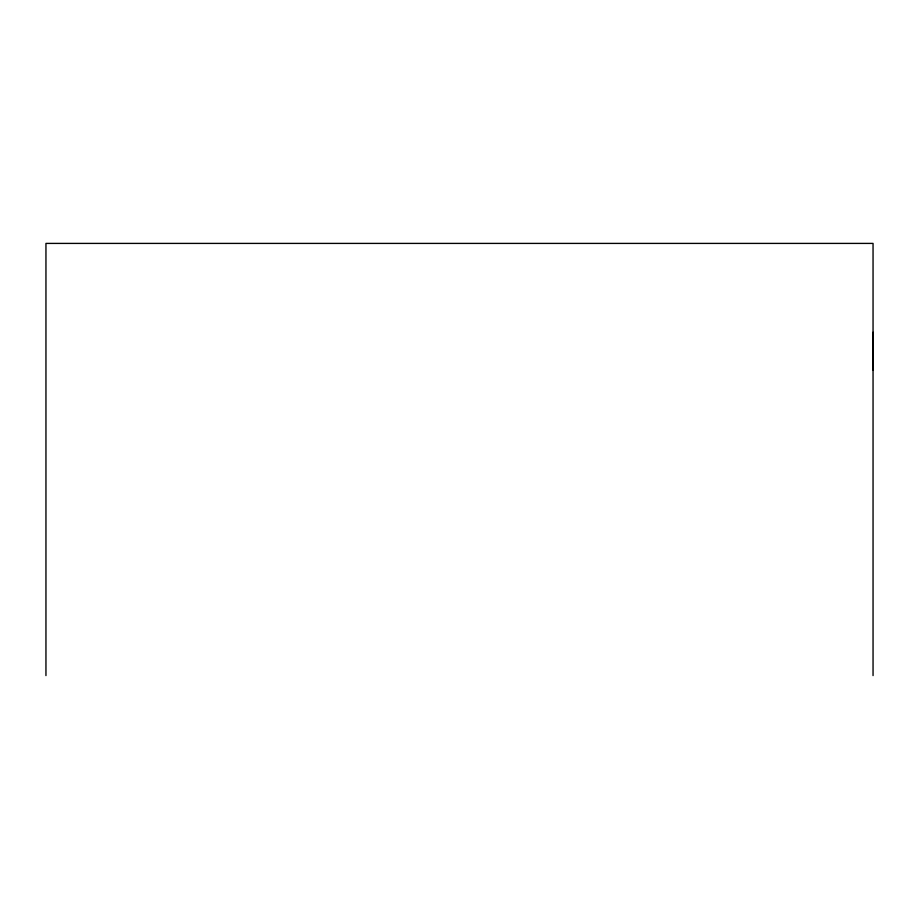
<?xml version="1.0" encoding="UTF-8"?>
<svg xmlns="http://www.w3.org/2000/svg" width="919" height="919" viewBox="0 0 919 919"><rect width="100%" height="100%" fill="white"/><g stroke="black" fill="none" stroke-linecap="round" stroke-linejoin="round"><path stroke-width="1.38" d="M873.05 370.047L873.05 332.276M873.05 675.591L873.05 243.409L45.95 243.409L45.95 675.591"/></g></svg>
